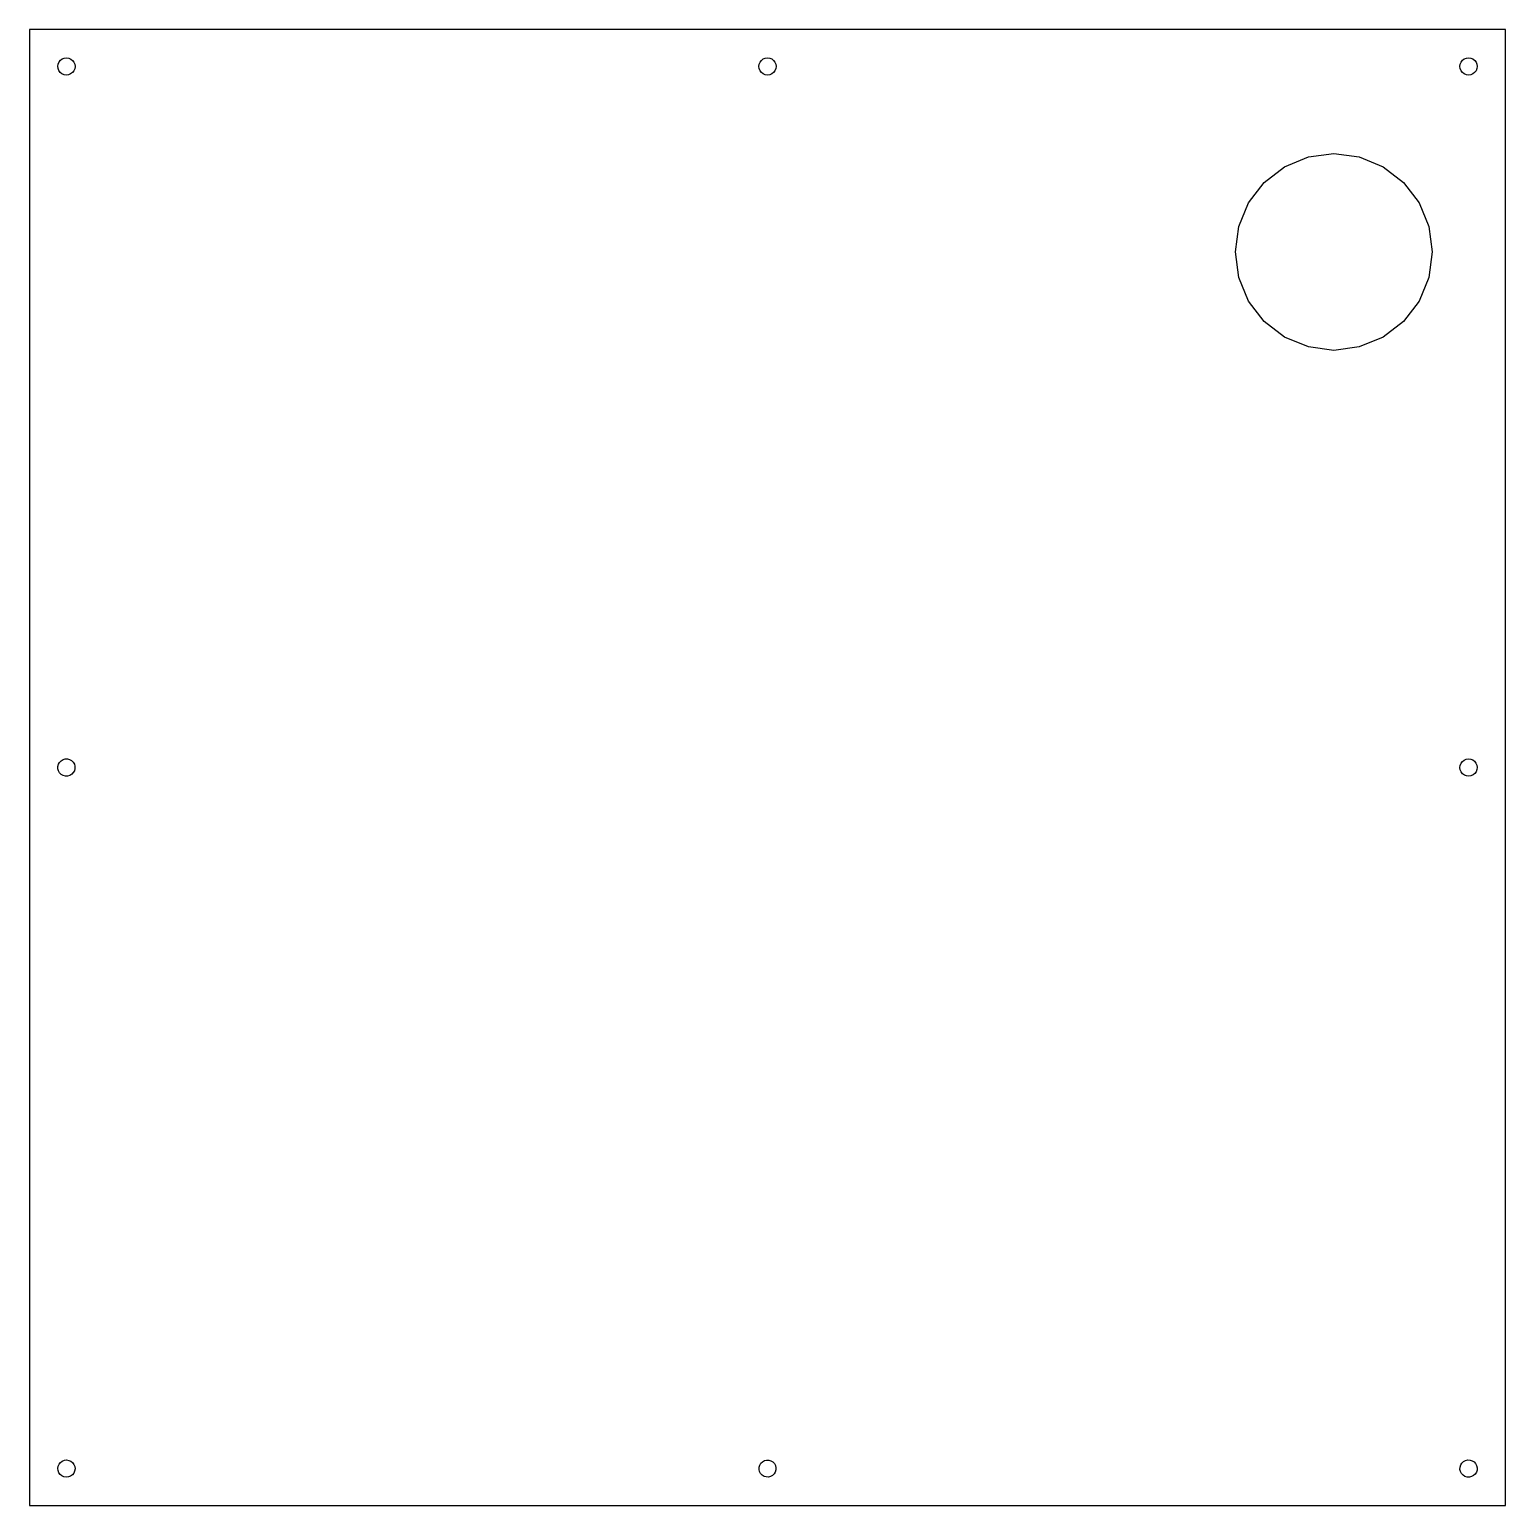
# Model space of a CAD drawing. Header units: inches. Extents: x -600 to 0, y -600 to 0.
import ezdxf

# ---------------------------------------------------------------- set-up
doc = ezdxf.new("R2010")
doc.units = ezdxf.units.IN
doc.header["$MEASUREMENT"] = 0

msp = doc.modelspace()

# ---------------------------------------------------------------- linework, layer by layer
for p, q in [((-600, 0), (-600, -600)), ((0, 0), (-600, 0)), ((0, -600), (0, 0)), ((-587.43, -12.48), (-586.7, -11.94)), ((-586.7, -11.94), (-585.85, -11.6)), ((-585.85, -11.6), (-584.94, -11.5)), ((-584.94, -11.5), (-584.03, -11.64)), ((-584.03, -11.64), (-583.2, -12)), ((-302.47, -12.53), (-301.75, -11.97)), ((-301.75, -11.97), (-300.91, -11.62)), ((-300.91, -11.62), (-300, -11.5)), ((-300, -11.5), (-299.09, -11.62)), ((-299.09, -11.62), (-298.25, -11.97)), ((-298.25, -11.97), (-297.53, -12.53)), ((-17.47, -12.52), (-16.74, -11.97)), ((-16.74, -11.97), (-15.9, -11.62)), ((-15.9, -11.62), (-14.99, -11.5)), ((-14.99, -11.5), (-14.09, -11.62)), ((-14.09, -11.62), (-13.24, -11.97)), ((-13.24, -11.97), (-12.52, -12.53)), ((-588.5, -14.94), (-588.36, -14.03)), ((-588.4, -15.85), (-588.5, -14.94)), ((-588.06, -16.7), (-588.4, -15.85)), ((-588.36, -14.03), (-588, -13.2)), ((-587.52, -17.43), (-588.06, -16.7)), ((-588, -13.2), (-587.43, -12.48)), ((-586.8, -18), (-587.52, -17.43)), ((-585.97, -18.36), (-586.8, -18)), ((-582.57, -17.52), (-583.3, -18.06)), ((-583.2, -12), (-582.48, -12.57)), ((-582, -16.8), (-582.57, -17.52)), ((-582.48, -12.57), (-581.94, -13.3)), ((-581.64, -15.97), (-582, -16.8)), ((-581.94, -13.3), (-581.6, -14.15)), ((-581.5, -15.06), (-581.64, -15.97)), ((-581.6, -14.15), (-581.5, -15.06)), ((-303.5, -15), (-303.38, -14.09)), ((-303.38, -15.91), (-303.5, -15)), ((-303.38, -14.09), (-303.03, -13.25)), ((-303.03, -16.75), (-303.38, -15.91)), ((-303.03, -13.25), (-302.47, -12.53)), ((-302.47, -17.47), (-303.03, -16.75)), ((-301.75, -18.03), (-302.47, -17.47)), ((-297.53, -17.47), (-298.25, -18.03)), ((-297.53, -12.53), (-296.97, -13.25)), ((-296.97, -16.75), (-297.53, -17.47)), ((-296.97, -13.25), (-296.62, -14.09)), ((-296.62, -15.91), (-296.97, -16.75)), ((-296.62, -14.09), (-296.5, -15)), ((-296.5, -15), (-296.62, -15.91)), ((-18.5, -14.99), (-18.38, -14.09)), ((-18.38, -15.9), (-18.5, -14.99)), ((-18.38, -14.09), (-18.03, -13.24)), ((-18.03, -16.74), (-18.38, -15.9)), ((-18.03, -13.24), (-17.47, -12.52)), ((-17.48, -17.47), (-18.03, -16.74)), ((-16.76, -18.03), (-17.48, -17.47)), ((-12.53, -17.48), (-13.26, -18.03)), ((-11.97, -16.76), (-12.53, -17.48)), ((-12.52, -12.53), (-11.97, -13.26)), ((-11.97, -13.26), (-11.62, -14.1)), ((-11.62, -15.91), (-11.97, -16.76)), ((-11.62, -14.1), (-11.5, -15.01)), ((-11.5, -15.01), (-11.62, -15.91)), ((-585.06, -18.5), (-585.97, -18.36)), ((-584.15, -18.4), (-585.06, -18.5)), ((-583.3, -18.06), (-584.15, -18.4)), ((-300.91, -18.38), (-301.75, -18.03)), ((-300, -18.5), (-300.91, -18.38)), ((-299.09, -18.38), (-300, -18.5)), ((-298.25, -18.03), (-299.09, -18.38)), ((-15.91, -18.38), (-16.76, -18.03)), ((-15.01, -18.5), (-15.91, -18.38)), ((-14.1, -18.38), (-15.01, -18.5)), ((-13.26, -18.03), (-14.1, -18.38)), ((-89.77, -55.78), (-80.12, -51.79)), ((-80.12, -51.79), (-69.77, -50.42)), ((-69.77, -50.42), (-59.42, -51.79)), ((-59.42, -51.79), (-49.77, -55.78)), ((-98.06, -62.14), (-89.77, -55.78)), ((-49.77, -55.78), (-41.49, -62.14)), ((-104.41, -70.42), (-98.06, -62.14)), ((-41.49, -62.14), (-35.13, -70.42)), ((-108.41, -80.07), (-104.41, -70.42)), ((-35.13, -70.42), (-31.13, -80.07)), ((-109.77, -90.42), (-108.41, -80.07)), ((-31.13, -80.07), (-29.77, -90.42)), ((-108.41, -100.78), (-109.77, -90.42)), ((-29.77, -90.42), (-31.13, -100.78)), ((-104.41, -110.42), (-108.41, -100.78)), ((-31.13, -100.78), (-35.13, -110.42)), ((-98.06, -118.71), (-104.41, -110.42)), ((-35.13, -110.42), (-41.49, -118.71)), ((-89.77, -125.06), (-98.06, -118.71)), ((-41.49, -118.71), (-49.77, -125.06)), ((-80.12, -129.06), (-89.77, -125.06)), ((-49.77, -125.06), (-59.42, -129.06)), ((-69.77, -130.42), (-80.12, -129.06)), ((-59.42, -129.06), (-69.77, -130.42)), ((-588.47, -299.58), (-588.25, -298.69)), ((-588.47, -300.49), (-588.47, -299.58)), ((-588.25, -298.69), (-587.8, -297.9)), ((-587.8, -297.9), (-587.16, -297.25)), ((-587.16, -297.25), (-586.37, -296.78)), ((-586.37, -296.78), (-585.49, -296.53)), ((-585.49, -296.53), (-584.58, -296.53)), ((-584.58, -296.53), (-583.69, -296.75)), ((-583.69, -296.75), (-582.9, -297.2)), ((-582.9, -297.2), (-582.25, -297.84)), ((-582.25, -297.84), (-581.78, -298.63)), ((-581.78, -298.63), (-581.53, -299.51)), ((-581.53, -299.51), (-581.53, -300.42)), ((-18.5, -300.06), (-18.4, -299.15)), ((-18.4, -299.15), (-18.06, -298.3)), ((-18.06, -298.3), (-17.52, -297.57)), ((-17.52, -297.57), (-16.8, -297)), ((-16.8, -297), (-15.96, -296.64)), ((-15.96, -296.64), (-15.06, -296.5)), ((-15.06, -296.5), (-14.15, -296.6)), ((-14.15, -296.6), (-13.3, -296.94)), ((-13.3, -296.94), (-12.57, -297.48)), ((-12.57, -297.48), (-12, -298.2)), ((-12, -298.2), (-11.64, -299.04)), ((-11.64, -299.04), (-11.5, -299.94)), ((-11.5, -299.94), (-11.6, -300.85)), ((-588.22, -301.37), (-588.47, -300.49)), ((-587.75, -302.16), (-588.22, -301.37)), ((-587.1, -302.8), (-587.75, -302.16)), ((-586.31, -303.25), (-587.1, -302.8)), ((-585.42, -303.47), (-586.31, -303.25)), ((-584.51, -303.47), (-585.42, -303.47)), ((-583.63, -303.22), (-584.51, -303.47)), ((-582.84, -302.75), (-583.63, -303.22)), ((-582.2, -302.1), (-582.84, -302.75)), ((-581.75, -301.31), (-582.2, -302.1)), ((-581.53, -300.42), (-581.75, -301.31)), ((-18.36, -300.96), (-18.5, -300.06)), ((-18, -301.8), (-18.36, -300.96)), ((-17.43, -302.52), (-18, -301.8)), ((-16.7, -303.06), (-17.43, -302.52)), ((-15.85, -303.4), (-16.7, -303.06)), ((-14.94, -303.5), (-15.85, -303.4)), ((-14.04, -303.36), (-14.94, -303.5)), ((-13.2, -303), (-14.04, -303.36)), ((-12.48, -302.43), (-13.2, -303)), ((-11.94, -301.7), (-12.48, -302.43)), ((-11.6, -300.85), (-11.94, -301.7)), ((-587.41, -582.46), (-586.67, -581.92)), ((-586.67, -581.92), (-585.81, -581.6)), ((-585.81, -581.6), (-584.9, -581.5)), ((-584.9, -581.5), (-584, -581.65)), ((-584, -581.65), (-583.17, -582.02)), ((-302.03, -582.19), (-301.23, -581.76)), ((-301.23, -581.76), (-300.35, -581.55)), ((-300.35, -581.55), (-299.45, -581.58)), ((-299.45, -581.58), (-298.58, -581.84)), ((-298.58, -581.84), (-297.81, -582.31)), ((-17.02, -582.14), (-16.21, -581.72)), ((-16.21, -581.72), (-15.32, -581.51)), ((-15.32, -581.51), (-14.4, -581.55)), ((-14.4, -581.55), (-13.53, -581.82)), ((-13.53, -581.82), (-12.76, -582.31)), ((-588.5, -584.9), (-588.35, -584)), ((-588.4, -585.81), (-588.5, -584.9)), ((-588.08, -586.67), (-588.4, -585.81)), ((-588.35, -584), (-587.98, -583.17)), ((-587.54, -587.41), (-588.08, -586.67)), ((-587.98, -583.17), (-587.41, -582.46)), ((-586.83, -587.98), (-587.54, -587.41)), ((-586, -588.35), (-586.83, -587.98)), ((-582.59, -587.54), (-583.33, -588.08)), ((-583.17, -582.02), (-582.46, -582.59)), ((-582.02, -586.83), (-582.59, -587.54)), ((-582.46, -582.59), (-581.92, -583.33)), ((-581.65, -586), (-582.02, -586.83)), ((-581.92, -583.33), (-581.6, -584.19)), ((-581.5, -585.1), (-581.65, -586)), ((-581.6, -584.19), (-581.5, -585.1)), ((-303.45, -585.35), (-303.42, -584.45)), ((-303.24, -586.23), (-303.45, -585.35)), ((-303.42, -584.45), (-303.16, -583.58)), ((-302.81, -587.03), (-303.24, -586.23)), ((-303.16, -583.58), (-302.69, -582.81)), ((-302.19, -587.69), (-302.81, -587.03)), ((-302.69, -582.81), (-302.03, -582.19)), ((-301.42, -588.16), (-302.19, -587.69)), ((-297.97, -587.81), (-298.76, -588.24)), ((-297.31, -587.19), (-297.97, -587.81)), ((-297.81, -582.31), (-297.19, -582.97)), ((-296.84, -586.42), (-297.31, -587.19)), ((-297.19, -582.97), (-296.76, -583.77)), ((-296.58, -585.55), (-296.84, -586.42)), ((-296.76, -583.77), (-296.55, -584.65)), ((-296.55, -584.65), (-296.58, -585.55)), ((-18.49, -585.32), (-18.45, -584.4)), ((-18.28, -586.21), (-18.49, -585.32)), ((-18.45, -584.4), (-18.18, -583.53)), ((-17.86, -587.02), (-18.28, -586.21)), ((-18.18, -583.53), (-17.69, -582.76)), ((-17.24, -587.69), (-17.86, -587.02)), ((-17.69, -582.76), (-17.02, -582.14)), ((-16.47, -588.18), (-17.24, -587.69)), ((-12.98, -587.86), (-13.79, -588.28)), ((-12.31, -587.24), (-12.98, -587.86)), ((-12.76, -582.31), (-12.14, -582.98)), ((-11.82, -586.47), (-12.31, -587.24)), ((-12.14, -582.98), (-11.72, -583.79)), ((-11.55, -585.6), (-11.82, -586.47)), ((-11.72, -583.79), (-11.51, -584.68)), ((-11.51, -584.68), (-11.55, -585.6)), ((-585.1, -588.5), (-586, -588.35)), ((-584.19, -588.4), (-585.1, -588.5)), ((-583.33, -588.08), (-584.19, -588.4)), ((-300.55, -588.42), (-301.42, -588.16)), ((-299.65, -588.45), (-300.55, -588.42)), ((-298.76, -588.24), (-299.65, -588.45)), ((-15.6, -588.45), (-16.47, -588.18)), ((-14.68, -588.49), (-15.6, -588.45)), ((-13.79, -588.28), (-14.68, -588.49)), ((-600, -600), (0, -600))]:
    msp.add_line(p, q)

doc.saveas('drawing.dxf')
